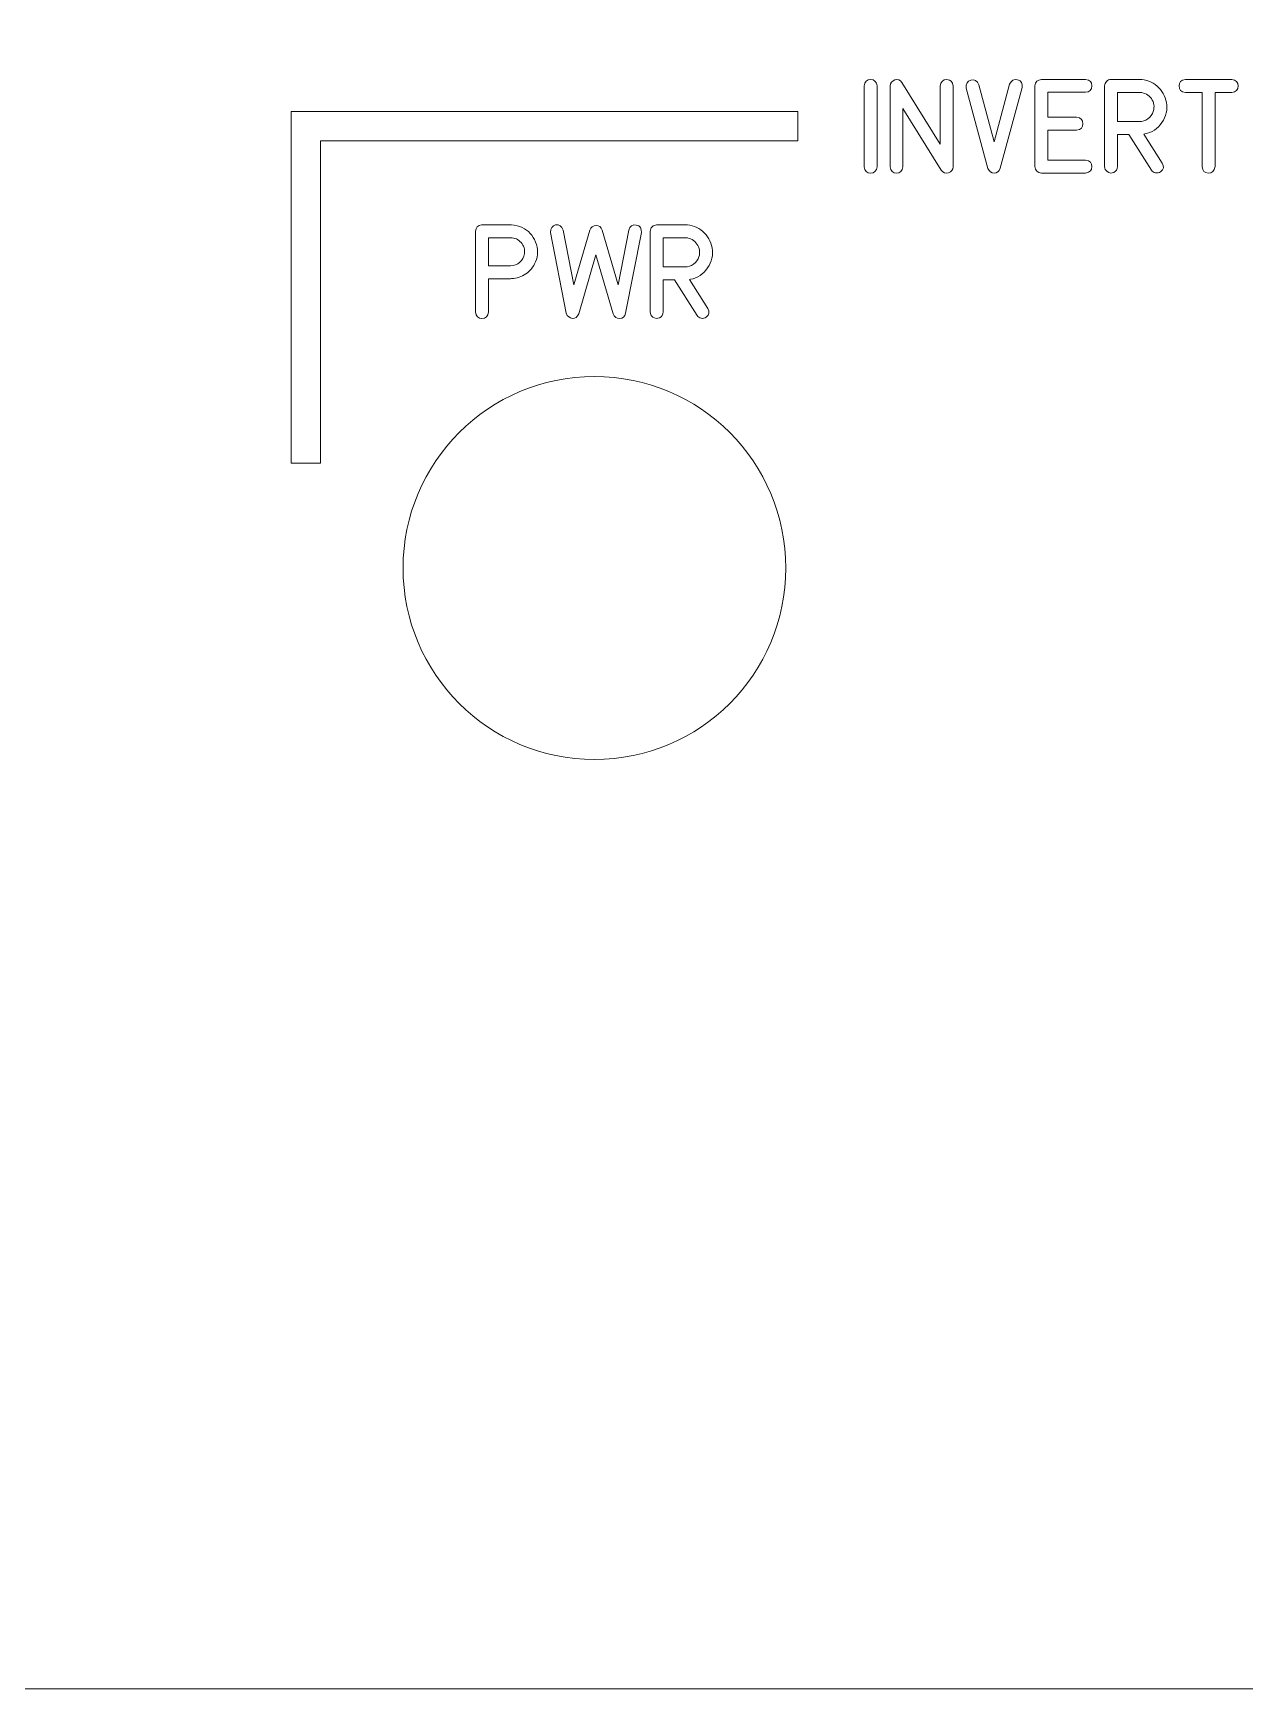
# Model space of a CAD drawing. Header units: millimetres. Extents: x -72 to 72, y -123 to 123.
# Drawn here: x -31.1 to 10.1, y -123 to -66.8 of the extents above; entities that cross this region are included whole.
import ezdxf

# ---------------------------------------------------------------- set-up
doc = ezdxf.new("R2010")
doc.units = ezdxf.units.MM
doc.header["$MEASUREMENT"] = 0
doc.layers.add('Layer 1', color=7, linetype='Continuous')

msp = doc.modelspace()

# ---------------------------------------------------------------- linework, layer by layer
at = {"layer": 'Layer 1', "color": 250, "lineweight": 9}
msp.add_ellipse((-12, -84.975), major_axis=(0, 6.5), ratio=1, dxfattribs=at)
at = {"layer": 'Layer 1', "lineweight": 9}
msp.add_open_spline([(70.725, 123.025), (70.725, 123.025), (-70.725, 123.025), (-70.725, 123.025), (-70.725, 123.025), (-71.1231, 123.0247), (-71.5047, 122.8663), (-71.786, 122.5847), (-71.786, 122.5847), (-72.0673, 122.303), (-72.2252, 121.923), (-72.225, 121.525), (-72.225, 121.525), (-72.225, 121.525), (-72.225, 117.0375), (-72.225, 117.0375), (-72.225, 117.0375), (-72.2247, 116.6394), (-72.0664, 116.2577), (-71.7847, 115.9764), (-71.7847, 115.9764), (-71.503, 115.6951), (-71.1231, 115.5372), (-70.725, 115.5375), (-70.725, 115.5375), (-70.725, 115.5375), (-68.2625, 115.5375), (-68.2625, 115.5375), (-68.2625, 115.5375), (-66.1189, 115.5375), (-64.1381, 114.3939), (-63.0663, 112.5375), (-63.0663, 112.5375), (-61.9945, 110.6811), (-61.9945, 108.3939), (-63.0663, 106.5375), (-63.0663, 106.5375), (-64.1381, 104.6811), (-66.1189, 103.5375), (-68.2625, 103.5375), (-68.2625, 103.5375), (-68.2625, 103.5375), (-70.725, 103.5375), (-70.725, 103.5375), (-70.725, 103.5375), (-71.1231, 103.5372), (-71.5047, 103.3788), (-71.786, 103.0972), (-71.786, 103.0972), (-72.0673, 102.8155), (-72.2252, 102.4355), (-72.225, 102.0375), (-72.225, 102.0375), (-72.225, 102.0375), (-72.225, 50.3625), (-72.225, 50.3625), (-72.225, 50.3625), (-72.2247, 49.9644), (-72.0664, 49.5827), (-71.7847, 49.3014), (-71.7847, 49.3014), (-71.503, 49.0201), (-71.1231, 48.8622), (-70.725, 48.8625), (-70.725, 48.8625), (-70.725, 48.8625), (-68.2625, 48.8625), (-68.2625, 48.8625), (-68.2625, 48.8625), (-66.1189, 48.8625), (-64.1381, 47.7189), (-63.0663, 45.8625), (-63.0663, 45.8625), (-61.9945, 44.0061), (-61.9945, 41.7189), (-63.0663, 39.8625), (-63.0663, 39.8625), (-64.1381, 38.0061), (-66.1189, 36.8625), (-68.2625, 36.8625), (-68.2625, 36.8625), (-68.2625, 36.8625), (-70.725, 36.8625), (-70.725, 36.8625), (-70.725, 36.8625), (-71.1231, 36.8622), (-71.5047, 36.7038), (-71.786, 36.4222), (-71.786, 36.4222), (-72.0673, 36.1405), (-72.2252, 35.7605), (-72.225, 35.3625), (-72.225, 35.3625), (-72.225, 35.3625), (-72.225, -35.3625), (-72.225, -35.3625), (-72.225, -35.3625), (-72.2247, -35.7606), (-72.0664, -36.1423), (-71.7847, -36.4236), (-71.7847, -36.4236), (-71.503, -36.7049), (-71.1231, -36.8628), (-70.725, -36.8625), (-70.725, -36.8625), (-70.725, -36.8625), (-68.2625, -36.8625), (-68.2625, -36.8625), (-68.2625, -36.8625), (-66.1189, -36.8625), (-64.1381, -38.0061), (-63.0663, -39.8625), (-63.0663, -39.8625), (-61.9945, -41.7189), (-61.9945, -44.0061), (-63.0663, -45.8625), (-63.0663, -45.8625), (-64.1381, -47.7189), (-66.1189, -48.8625), (-68.2625, -48.8625), (-68.2625, -48.8625), (-68.2625, -48.8625), (-70.725, -48.8625), (-70.725, -48.8625), (-70.725, -48.8625), (-71.1231, -48.8628), (-71.5047, -49.0212), (-71.786, -49.3028), (-71.786, -49.3028), (-72.0673, -49.5845), (-72.2252, -49.9645), (-72.225, -50.3625), (-72.225, -50.3625), (-72.225, -50.3625), (-72.225, -102.0375), (-72.225, -102.0375), (-72.225, -102.0375), (-72.2247, -102.4356), (-72.0664, -102.8173), (-71.7847, -103.0986), (-71.7847, -103.0986), (-71.503, -103.3799), (-71.1231, -103.5378), (-70.725, -103.5375), (-70.725, -103.5375), (-70.725, -103.5375), (-68.2625, -103.5375), (-68.2625, -103.5375), (-68.2625, -103.5375), (-66.1189, -103.5375), (-64.1381, -104.6811), (-63.0663, -106.5375), (-63.0663, -106.5375), (-61.9945, -108.3939), (-61.9945, -110.6811), (-63.0663, -112.5375), (-63.0663, -112.5375), (-64.1381, -114.3939), (-66.1189, -115.5375), (-68.2625, -115.5375), (-68.2625, -115.5375), (-68.2625, -115.5375), (-70.725, -115.5375), (-70.725, -115.5375), (-70.725, -115.5375), (-71.1231, -115.5378), (-71.5047, -115.6962), (-71.786, -115.9778), (-71.786, -115.9778), (-72.0673, -116.2595), (-72.2252, -116.6395), (-72.225, -117.0375), (-72.225, -117.0375), (-72.225, -117.0375), (-72.225, -121.525), (-72.225, -121.525), (-72.225, -121.525), (-72.2247, -121.9231), (-72.0664, -122.3048), (-71.7847, -122.5861), (-71.7847, -122.5861), (-71.503, -122.8674), (-71.1231, -123.0253), (-70.725, -123.025), (-70.725, -123.025), (-70.725, -123.025), (70.725, -123.025), (70.725, -123.025), (70.725, -123.025), (71.1231, -123.0248), (71.5048, -122.8664), (71.7861, -122.5847), (71.7861, -122.5847), (72.0674, -122.3031), (72.2253, -121.9231), (72.225, -121.525), (72.225, -121.525), (72.225, -121.525), (72.225, -117.0375), (72.225, -117.0375), (72.225, -117.0375), (72.2248, -116.6395), (72.0664, -116.2578), (71.7847, -115.9765), (71.7847, -115.9765), (71.5031, -115.6952), (71.1231, -115.5373), (70.725, -115.5375), (70.725, -115.5375), (70.725, -115.5375), (68.2625, -115.5375), (68.2625, -115.5375), (68.2625, -115.5375), (66.1189, -115.5375), (64.1382, -114.3939), (63.0664, -112.5375), (63.0664, -112.5375), (61.9946, -110.6811), (61.9946, -108.3939), (63.0664, -106.5375), (63.0664, -106.5375), (64.1382, -104.6811), (66.1189, -103.5375), (68.2625, -103.5375), (68.2625, -103.5375), (68.2625, -103.5375), (70.725, -103.5375), (70.725, -103.5375), (70.725, -103.5375), (71.1231, -103.5373), (71.5048, -103.3789), (71.7861, -103.0972), (71.7861, -103.0972), (72.0674, -102.8156), (72.2253, -102.4356), (72.225, -102.0375), (72.225, -102.0375), (72.225, -102.0375), (72.225, -50.3625), (72.225, -50.3625), (72.225, -50.3625), (72.2248, -49.9645), (72.0664, -49.5828), (71.7847, -49.3015), (71.7847, -49.3015), (71.5031, -49.0202), (71.1231, -48.8623), (70.725, -48.8625), (70.725, -48.8625), (70.725, -48.8625), (68.2625, -48.8625), (68.2625, -48.8625), (68.2625, -48.8625), (66.1189, -48.8625), (64.1382, -47.7189), (63.0664, -45.8625), (63.0664, -45.8625), (61.9946, -44.0061), (61.9946, -41.7189), (63.0664, -39.8625), (63.0664, -39.8625), (64.1382, -38.0061), (66.1189, -36.8625), (68.2625, -36.8625), (68.2625, -36.8625), (68.2625, -36.8625), (70.725, -36.8625), (70.725, -36.8625), (70.725, -36.8625), (71.1231, -36.8623), (71.5048, -36.7039), (71.7861, -36.4222), (71.7861, -36.4222), (72.0674, -36.1406), (72.2253, -35.7606), (72.225, -35.3625), (72.225, -35.3625), (72.225, -35.3625), (72.225, 35.3625), (72.225, 35.3625), (72.225, 35.3625), (72.2248, 35.7605), (72.0664, 36.1422), (71.7847, 36.4235), (71.7847, 36.4235), (71.5031, 36.7048), (71.1231, 36.8627), (70.725, 36.8625), (70.725, 36.8625), (70.725, 36.8625), (68.2625, 36.8625), (68.2625, 36.8625), (68.2625, 36.8625), (66.1189, 36.8625), (64.1382, 38.0061), (63.0664, 39.8625), (63.0664, 39.8625), (61.9946, 41.7189), (61.9946, 44.0061), (63.0664, 45.8625), (63.0664, 45.8625), (64.1382, 47.7189), (66.1189, 48.8625), (68.2625, 48.8625), (68.2625, 48.8625), (68.2625, 48.8625), (70.725, 48.8625), (70.725, 48.8625), (70.725, 48.8625), (71.1231, 48.8627), (71.5048, 49.0211), (71.7861, 49.3028), (71.7861, 49.3028), (72.0674, 49.5844), (72.2253, 49.9644), (72.225, 50.3625), (72.225, 50.3625), (72.225, 50.3625), (72.225, 102.0375), (72.225, 102.0375), (72.225, 102.0375), (72.2248, 102.4355), (72.0664, 102.8172), (71.7847, 103.0985), (71.7847, 103.0985), (71.5031, 103.3798), (71.1231, 103.5377), (70.725, 103.5375), (70.725, 103.5375), (70.725, 103.5375), (68.2625, 103.5375), (68.2625, 103.5375), (68.2625, 103.5375), (66.1189, 103.5375), (64.1382, 104.6811), (63.0664, 106.5375), (63.0664, 106.5375), (61.9946, 108.3939), (61.9946, 110.6811), (63.0664, 112.5375), (63.0664, 112.5375), (64.1382, 114.3939), (66.1189, 115.5375), (68.2625, 115.5375), (68.2625, 115.5375), (68.2625, 115.5375), (70.725, 115.5375), (70.725, 115.5375), (70.725, 115.5375), (71.1231, 115.5377), (71.5048, 115.6961), (71.7861, 115.9778), (71.7861, 115.9778), (72.0674, 116.2594), (72.2253, 116.6394), (72.225, 117.0375), (72.225, 117.0375), (72.225, 117.0375), (72.225, 121.525), (72.225, 121.525), (72.225, 121.525), (72.2248, 121.923), (72.0664, 122.3047), (71.7847, 122.586), (71.7847, 122.586), (71.5031, 122.8673), (71.1231, 123.0252), (70.725, 123.025)], degree=3, knots=[0, 0, 0, 0, 0.0107527, 0.0107527, 0.0107527, 0.0107527, 0.0215054, 0.0215054, 0.0215054, 0.0215054, 0.0322581, 0.0322581, 0.0322581, 0.0322581, 0.0430108, 0.0430108, 0.0430108, 0.0430108, 0.0537634, 0.0537634, 0.0537634, 0.0537634, 0.0645161, 0.0645161, 0.0645161, 0.0645161, 0.0752688, 0.0752688, 0.0752688, 0.0752688, 0.0860215, 0.0860215, 0.0860215, 0.0860215, 0.0967742, 0.0967742, 0.0967742, 0.0967742, 0.1075269, 0.1075269, 0.1075269, 0.1075269, 0.1182796, 0.1182796, 0.1182796, 0.1182796, 0.1290323, 0.1290323, 0.1290323, 0.1290323, 0.1397849, 0.1397849, 0.1397849, 0.1397849, 0.1505376, 0.1505376, 0.1505376, 0.1505376, 0.1612903, 0.1612903, 0.1612903, 0.1612903, 0.172043, 0.172043, 0.172043, 0.172043, 0.1827957, 0.1827957, 0.1827957, 0.1827957, 0.1935484, 0.1935484, 0.1935484, 0.1935484, 0.2043011, 0.2043011, 0.2043011, 0.2043011, 0.2150538, 0.2150538, 0.2150538, 0.2150538, 0.2258065, 0.2258065, 0.2258065, 0.2258065, 0.2365591, 0.2365591, 0.2365591, 0.2365591, 0.2473118, 0.2473118, 0.2473118, 0.2473118, 0.2580645, 0.2580645, 0.2580645, 0.2580645, 0.2688172, 0.2688172, 0.2688172, 0.2688172, 0.2795699, 0.2795699, 0.2795699, 0.2795699, 0.2903226, 0.2903226, 0.2903226, 0.2903226, 0.3010753, 0.3010753, 0.3010753, 0.3010753, 0.311828, 0.311828, 0.311828, 0.311828, 0.3225806, 0.3225806, 0.3225806, 0.3225806, 0.3333333, 0.3333333, 0.3333333, 0.3333333, 0.344086, 0.344086, 0.344086, 0.344086, 0.3548387, 0.3548387, 0.3548387, 0.3548387, 0.3655914, 0.3655914, 0.3655914, 0.3655914, 0.3763441, 0.3763441, 0.3763441, 0.3763441, 0.3870968, 0.3870968, 0.3870968, 0.3870968, 0.3978495, 0.3978495, 0.3978495, 0.3978495, 0.4086022, 0.4086022, 0.4086022, 0.4086022, 0.4193548, 0.4193548, 0.4193548, 0.4193548, 0.4301075, 0.4301075, 0.4301075, 0.4301075, 0.4408602, 0.4408602, 0.4408602, 0.4408602, 0.4516129, 0.4516129, 0.4516129, 0.4516129, 0.4623656, 0.4623656, 0.4623656, 0.4623656, 0.4731183, 0.4731183, 0.4731183, 0.4731183, 0.483871, 0.483871, 0.483871, 0.483871, 0.4946237, 0.4946237, 0.4946237, 0.4946237, 0.5053763, 0.5053763, 0.5053763, 0.5053763, 0.516129, 0.516129, 0.516129, 0.516129, 0.5268817, 0.5268817, 0.5268817, 0.5268817, 0.5376344, 0.5376344, 0.5376344, 0.5376344, 0.5483871, 0.5483871, 0.5483871, 0.5483871, 0.5591398, 0.5591398, 0.5591398, 0.5591398, 0.5698925, 0.5698925, 0.5698925, 0.5698925, 0.5806452, 0.5806452, 0.5806452, 0.5806452, 0.5913978, 0.5913978, 0.5913978, 0.5913978, 0.6021505, 0.6021505, 0.6021505, 0.6021505, 0.6129032, 0.6129032, 0.6129032, 0.6129032, 0.6236559, 0.6236559, 0.6236559, 0.6236559, 0.6344086, 0.6344086, 0.6344086, 0.6344086, 0.6451613, 0.6451613, 0.6451613, 0.6451613, 0.655914, 0.655914, 0.655914, 0.655914, 0.6666667, 0.6666667, 0.6666667, 0.6666667, 0.6774194, 0.6774194, 0.6774194, 0.6774194, 0.688172, 0.688172, 0.688172, 0.688172, 0.6989247, 0.6989247, 0.6989247, 0.6989247, 0.7096774, 0.7096774, 0.7096774, 0.7096774, 0.7204301, 0.7204301, 0.7204301, 0.7204301, 0.7311828, 0.7311828, 0.7311828, 0.7311828, 0.7419355, 0.7419355, 0.7419355, 0.7419355, 0.7526882, 0.7526882, 0.7526882, 0.7526882, 0.7634409, 0.7634409, 0.7634409, 0.7634409, 0.7741935, 0.7741935, 0.7741935, 0.7741935, 0.7849462, 0.7849462, 0.7849462, 0.7849462, 0.7956989, 0.7956989, 0.7956989, 0.7956989, 0.8064516, 0.8064516, 0.8064516, 0.8064516, 0.8172043, 0.8172043, 0.8172043, 0.8172043, 0.827957, 0.827957, 0.827957, 0.827957, 0.8387097, 0.8387097, 0.8387097, 0.8387097, 0.8494624, 0.8494624, 0.8494624, 0.8494624, 0.8602151, 0.8602151, 0.8602151, 0.8602151, 0.8709677, 0.8709677, 0.8709677, 0.8709677, 0.8817204, 0.8817204, 0.8817204, 0.8817204, 0.8924731, 0.8924731, 0.8924731, 0.8924731, 0.9032258, 0.9032258, 0.9032258, 0.9032258, 0.9139785, 0.9139785, 0.9139785, 0.9139785, 0.9247312, 0.9247312, 0.9247312, 0.9247312, 0.9354839, 0.9354839, 0.9354839, 0.9354839, 0.9462366, 0.9462366, 0.9462366, 0.9462366, 0.9569892, 0.9569892, 0.9569892, 0.9569892, 0.9677419, 0.9677419, 0.9677419, 0.9677419, 0.9784946, 0.9784946, 0.9784946, 0.9784946, 1, 1, 1, 1], dxfattribs=at)
at = {"layer": 'Layer 1', "color": 240, "lineweight": 9}
for points, knots in [([(-2.3983, -71.3523), (-2.4211, -71.4978), (-2.4946, -71.5703), (-2.619, -71.5698), (-2.619, -71.5698), (-2.7439, -71.5693), (-2.8169, -71.4968), (-2.8386, -71.3523), (-2.8386, -71.3523), (-2.8386, -71.3523), (-2.8386, -68.6112), (-2.8386, -68.6112), (-2.8386, -68.6112), (-2.8169, -68.4657), (-2.7439, -68.3922), (-2.619, -68.3916), (-2.619, -68.3916), (-2.4946, -68.3911), (-2.4211, -68.4647), (-2.3983, -68.6112), (-2.3983, -68.6112), (-2.3983, -68.6112), (-2.3983, -71.3523), (-2.3983, -71.3523)], [0, 0, 0, 0, 0.1428571, 0.1428571, 0.1428571, 0.1428571, 0.2857143, 0.2857143, 0.2857143, 0.2857143, 0.4285714, 0.4285714, 0.4285714, 0.4285714, 0.5714286, 0.5714286, 0.5714286, 0.5714286, 0.7142857, 0.7142857, 0.7142857, 0.7142857, 1, 1, 1, 1]), ([(0.1829, -71.3523), (0.1829, -71.4608), (0.1305, -71.5296), (0.0257, -71.5592), (0.0257, -71.5592), (-0.0796, -71.5883), (-0.1605, -71.5576), (-0.2187, -71.4666), (-0.2187, -71.4666), (-0.2187, -71.4666), (-1.521, -69.3785), (-1.521, -69.3785), (-1.521, -69.3785), (-1.521, -69.3785), (-1.521, -71.3523), (-1.521, -71.3523), (-1.521, -71.3523), (-1.5438, -71.4968), (-1.6168, -71.5693), (-1.7401, -71.5693), (-1.7401, -71.5693), (-1.8639, -71.5693), (-1.9364, -71.4968), (-1.9581, -71.3523), (-1.9581, -71.3523), (-1.9581, -71.3523), (-1.9581, -68.6144), (-1.9581, -68.6144), (-1.9581, -68.6144), (-1.9428, -68.507), (-1.8877, -68.4361), (-1.793, -68.4017), (-1.793, -68.4017), (-1.6983, -68.3678), (-1.6194, -68.4001), (-1.5565, -68.498), (-1.5565, -68.498), (-1.5565, -68.498), (-0.2542, -70.5893), (-0.2542, -70.5893), (-0.2542, -70.5893), (-0.2542, -70.5893), (-0.2542, -68.6144), (-0.2542, -68.6144), (-0.2542, -68.6144), (-0.2346, -68.4668), (-0.1595, -68.3932), (-0.0288, -68.3948), (-0.0288, -68.3948), (0.1019, -68.3964), (0.1723, -68.4694), (0.1829, -68.6144), (0.1829, -68.6144), (0.1829, -68.6144), (0.1829, -71.3523), (0.1829, -71.3523)], [0, 0, 0, 0, 0.0666667, 0.0666667, 0.0666667, 0.0666667, 0.1333333, 0.1333333, 0.1333333, 0.1333333, 0.2, 0.2, 0.2, 0.2, 0.2666667, 0.2666667, 0.2666667, 0.2666667, 0.3333333, 0.3333333, 0.3333333, 0.3333333, 0.4, 0.4, 0.4, 0.4, 0.4666667, 0.4666667, 0.4666667, 0.4666667, 0.5333333, 0.5333333, 0.5333333, 0.5333333, 0.6, 0.6, 0.6, 0.6, 0.6666667, 0.6666667, 0.6666667, 0.6666667, 0.7333333, 0.7333333, 0.7333333, 0.7333333, 0.8, 0.8, 0.8, 0.8, 0.8666667, 0.8666667, 0.8666667, 0.8666667, 1, 1, 1, 1]), ([(0.6311, -68.6843), (0.6115, -68.5371), (0.6639, -68.4472), (0.7882, -68.4144), (0.7882, -68.4144), (0.9131, -68.381), (1.0015, -68.4334), (1.0544, -68.571), (1.0544, -68.571), (1.0544, -68.571), (1.5767, -70.5056), (1.5767, -70.5056), (1.5767, -70.5056), (1.5767, -70.5056), (2.1022, -68.5525), (2.1022, -68.5525), (2.1022, -68.5525), (2.1551, -68.4128), (2.2461, -68.362), (2.3752, -68.3996), (2.3752, -68.3996), (2.5043, -68.4371), (2.5541, -68.526), (2.5239, -68.6657), (2.5239, -68.6657), (2.5239, -68.6657), (1.7862, -71.4047), (1.7862, -71.4047), (1.7862, -71.4047), (1.7444, -71.5111), (1.6757, -71.565), (1.5783, -71.5656), (1.5783, -71.5656), (1.4809, -71.5661), (1.4105, -71.5142), (1.3661, -71.4111), (1.3661, -71.4111), (1.3661, -71.4111), (0.6311, -68.6843), (0.6311, -68.6843)], [0, 0, 0, 0, 0.0909091, 0.0909091, 0.0909091, 0.0909091, 0.1818182, 0.1818182, 0.1818182, 0.1818182, 0.2727273, 0.2727273, 0.2727273, 0.2727273, 0.3636364, 0.3636364, 0.3636364, 0.3636364, 0.4545455, 0.4545455, 0.4545455, 0.4545455, 0.5454545, 0.5454545, 0.5454545, 0.5454545, 0.6363636, 0.6363636, 0.6363636, 0.6363636, 0.7272727, 0.7272727, 0.7272727, 0.7272727, 0.8181818, 0.8181818, 0.8181818, 0.8181818, 1, 1, 1, 1]), ([(4.6803, -68.8234), (4.6803, -68.8234), (3.3949, -68.8234), (3.3949, -68.8234), (3.3949, -68.8234), (3.3949, -68.8234), (3.3949, -69.6717), (3.3949, -69.6717), (3.3949, -69.6717), (3.3949, -69.6717), (4.3749, -69.6717), (4.3749, -69.6717), (4.3749, -69.6717), (4.5215, -69.6934), (4.5945, -69.7669), (4.594, -69.8923), (4.594, -69.8923), (4.5935, -70.0183), (4.5204, -70.0913), (4.3749, -70.1119), (4.3749, -70.1119), (4.3749, -70.1119), (3.3949, -70.1119), (3.3949, -70.1119), (3.3949, -70.1119), (3.3949, -70.1119), (3.3949, -71.1306), (3.3949, -71.1306), (3.3949, -71.1306), (3.3949, -71.1306), (4.6803, -71.1306), (4.6803, -71.1306), (4.6803, -71.1306), (4.8258, -71.1523), (4.8988, -71.2248), (4.8988, -71.3491), (4.8988, -71.3491), (4.8988, -71.473), (4.8258, -71.5455), (4.6803, -71.5661), (4.6803, -71.5661), (4.6803, -71.5661), (3.1795, -71.5661), (3.1795, -71.5661), (3.1795, -71.5661), (3.0504, -71.5497), (2.9769, -71.4761), (2.9594, -71.346), (2.9594, -71.346), (2.9594, -71.346), (2.9594, -68.6081), (2.9594, -68.6081), (2.9594, -68.6081), (2.979, -68.4715), (3.0525, -68.3996), (3.1795, -68.3911), (3.1795, -68.3911), (3.1795, -68.3911), (4.6803, -68.3911), (4.6803, -68.3911), (4.6803, -68.3911), (4.8258, -68.4022), (4.8988, -68.4752), (4.8983, -68.6091), (4.8983, -68.6091), (4.8977, -68.743), (4.8247, -68.8144), (4.6803, -68.8234)], [0, 0, 0, 0, 0.0555556, 0.0555556, 0.0555556, 0.0555556, 0.1111111, 0.1111111, 0.1111111, 0.1111111, 0.1666667, 0.1666667, 0.1666667, 0.1666667, 0.2222222, 0.2222222, 0.2222222, 0.2222222, 0.2777778, 0.2777778, 0.2777778, 0.2777778, 0.3333333, 0.3333333, 0.3333333, 0.3333333, 0.3888889, 0.3888889, 0.3888889, 0.3888889, 0.4444444, 0.4444444, 0.4444444, 0.4444444, 0.5, 0.5, 0.5, 0.5, 0.5555556, 0.5555556, 0.5555556, 0.5555556, 0.6111111, 0.6111111, 0.6111111, 0.6111111, 0.6666667, 0.6666667, 0.6666667, 0.6666667, 0.7222222, 0.7222222, 0.7222222, 0.7222222, 0.7777778, 0.7777778, 0.7777778, 0.7777778, 0.8333333, 0.8333333, 0.8333333, 0.8333333, 0.8888889, 0.8888889, 0.8888889, 0.8888889, 1, 1, 1, 1]), ([(7.2874, -71.2295), (7.3536, -71.3465), (7.335, -71.4444), (7.2319, -71.5243), (7.2319, -71.5243), (7.1821, -71.5592), (7.125, -71.5714), (7.0604, -71.5597), (7.0604, -71.5597), (6.9958, -71.5486), (6.9488, -71.5164), (6.9186, -71.464), (6.9186, -71.464), (6.9186, -71.464), (6.1545, -70.2559), (6.1545, -70.2559), (6.1545, -70.2559), (6.1545, -70.2559), (5.7666, -70.2559), (5.7666, -70.2559), (5.7666, -70.2559), (5.7666, -70.2559), (5.7666, -71.3476), (5.7666, -71.3476), (5.7666, -71.3476), (5.7666, -71.4375), (5.7258, -71.5021), (5.6444, -71.5423), (5.6444, -71.5423), (5.5623, -71.582), (5.4861, -71.5746), (5.4147, -71.5195), (5.4147, -71.5195), (5.3581, -71.4772), (5.3295, -71.42), (5.3295, -71.3476), (5.3295, -71.3476), (5.3295, -71.3476), (5.3295, -68.6081), (5.3295, -68.6081), (5.3295, -68.6081), (5.3295, -68.5483), (5.3507, -68.4969), (5.3925, -68.4546), (5.3925, -68.4546), (5.4343, -68.4123), (5.4856, -68.3911), (5.5465, -68.3911), (5.5465, -68.3911), (5.5465, -68.3911), (6.509, -68.3911), (6.509, -68.3911), (6.509, -68.3911), (6.7408, -68.3911), (6.9419, -68.4647), (7.1123, -68.6118), (7.1123, -68.6118), (7.2827, -68.7594), (7.389, -68.9462), (7.4303, -69.1727), (7.4303, -69.1727), (7.4737, -69.4156), (7.4224, -69.6426), (7.2758, -69.8537), (7.2758, -69.8537), (7.1297, -70.0654), (6.9355, -70.1934), (6.6937, -70.2389), (6.6937, -70.2389), (6.6937, -70.2389), (6.6641, -70.2437), (6.6641, -70.2437), (6.6641, -70.2437), (6.6641, -70.2437), (7.2874, -71.2295), (7.2874, -71.2295)], [0, 0, 0, 0, 0.05, 0.05, 0.05, 0.05, 0.1, 0.1, 0.1, 0.1, 0.15, 0.15, 0.15, 0.15, 0.2, 0.2, 0.2, 0.2, 0.25, 0.25, 0.25, 0.25, 0.3, 0.3, 0.3, 0.3, 0.35, 0.35, 0.35, 0.35, 0.4, 0.4, 0.4, 0.4, 0.45, 0.45, 0.45, 0.45, 0.5, 0.5, 0.5, 0.5, 0.55, 0.55, 0.55, 0.55, 0.6, 0.6, 0.6, 0.6, 0.65, 0.65, 0.65, 0.65, 0.7, 0.7, 0.7, 0.7, 0.75, 0.75, 0.75, 0.75, 0.8, 0.8, 0.8, 0.8, 0.85, 0.85, 0.85, 0.85, 0.9, 0.9, 0.9, 0.9, 1, 1, 1, 1]), ([(8.6421, -71.3491), (8.6421, -71.3491), (8.6421, -68.8282), (8.6421, -68.8282), (8.6421, -68.8282), (8.6421, -68.8282), (8.0733, -68.8282), (8.0733, -68.8282), (8.0733, -68.8282), (7.9288, -68.8171), (7.8563, -68.7441), (7.8568, -68.6107), (7.8568, -68.6107), (7.8574, -68.4768), (7.9299, -68.4033), (8.0733, -68.3911), (8.0733, -68.3911), (8.0733, -68.3911), (9.647, -68.3911), (9.647, -68.3911), (9.647, -68.3911), (9.7893, -68.4022), (9.8613, -68.4758), (9.8618, -68.6107), (9.8618, -68.6107), (9.8624, -68.7451), (9.7904, -68.8181), (9.647, -68.8282), (9.647, -68.8282), (9.647, -68.8282), (9.0797, -68.8282), (9.0797, -68.8282), (9.0797, -68.8282), (9.0797, -68.8282), (9.0797, -71.3491), (9.0797, -71.3491), (9.0797, -71.3491), (9.0559, -71.4957), (8.9797, -71.5682), (8.8506, -71.5661), (8.8506, -71.5661), (8.722, -71.564), (8.6527, -71.4915), (8.6421, -71.3491)], [0, 0, 0, 0, 0.0833333, 0.0833333, 0.0833333, 0.0833333, 0.1666667, 0.1666667, 0.1666667, 0.1666667, 0.25, 0.25, 0.25, 0.25, 0.3333333, 0.3333333, 0.3333333, 0.3333333, 0.4166667, 0.4166667, 0.4166667, 0.4166667, 0.5, 0.5, 0.5, 0.5, 0.5833333, 0.5833333, 0.5833333, 0.5833333, 0.6666667, 0.6666667, 0.6666667, 0.6666667, 0.75, 0.75, 0.75, 0.75, 0.8333333, 0.8333333, 0.8333333, 0.8333333, 1, 1, 1, 1]), ([(6.509, -69.8204), (6.6148, -69.8204), (6.7122, -69.7886), (6.8016, -69.7241), (6.8016, -69.7241), (6.8911, -69.66), (6.9509, -69.5764), (6.9821, -69.4732), (6.9821, -69.4732), (7.0308, -69.314), (7.0085, -69.17), (6.9154, -69.0414), (6.9154, -69.0414), (6.8223, -68.9129), (6.6942, -68.8419), (6.5312, -68.8282), (6.5312, -68.8282), (6.5312, -68.8282), (5.7666, -68.8282), (5.7666, -68.8282), (5.7666, -68.8282), (5.7666, -68.8282), (5.7666, -69.8204), (5.7666, -69.8204), (5.7666, -69.8204), (5.7666, -69.8204), (6.509, -69.8204), (6.509, -69.8204)], [0, 0, 0, 0, 0.125, 0.125, 0.125, 0.125, 0.25, 0.25, 0.25, 0.25, 0.375, 0.375, 0.375, 0.375, 0.5, 0.5, 0.5, 0.5, 0.625, 0.625, 0.625, 0.625, 0.75, 0.75, 0.75, 0.75, 1, 1, 1, 1]), ([(-22.3, -70.4751), (-22.3, -70.4751), (-22.3, -81.4137), (-22.3, -81.4137), (-22.3, -81.4137), (-22.3, -81.4137), (-21.3, -81.4137), (-21.3, -81.4137), (-21.3, -81.4137), (-21.3, -81.4137), (-21.3, -70.4751), (-21.3, -70.4751), (-21.3, -70.4751), (-21.3, -70.4751), (-12.4909, -70.4751), (-12.4909, -70.4751), (-12.4909, -70.4751), (-12.4909, -70.4751), (-5.0944, -70.4751), (-5.0944, -70.4751), (-5.0944, -70.4751), (-5.0944, -70.4751), (-5.0944, -69.4751), (-5.0944, -69.4751), (-5.0944, -69.4751), (-5.0944, -69.4751), (-12.4909, -69.4751), (-12.4909, -69.4751), (-12.4909, -69.4751), (-12.4909, -69.4751), (-22.3, -69.4751), (-22.3, -69.4751), (-22.3, -69.4751), (-22.3, -69.4751), (-22.3, -70.4751), (-22.3, -70.4751)], [0, 0, 0, 0, 0.1, 0.1, 0.1, 0.1, 0.2, 0.2, 0.2, 0.2, 0.3, 0.3, 0.3, 0.3, 0.4, 0.4, 0.4, 0.4, 0.5, 0.5, 0.5, 0.5, 0.6, 0.6, 0.6, 0.6, 0.7, 0.7, 0.7, 0.7, 0.8, 0.8, 0.8, 0.8, 1, 1, 1, 1]), ([(-14.8485, -73.3262), (-14.8485, -73.3262), (-14.8189, -73.3262), (-14.8189, -73.3262), (-14.8189, -73.3262), (-14.6866, -73.3357), (-14.5649, -73.3654), (-14.4532, -73.4162), (-14.4532, -73.4162), (-14.2394, -73.5162), (-14.0881, -73.6813), (-13.9992, -73.9109), (-13.9992, -73.9109), (-13.9103, -74.1401), (-13.9113, -74.3639), (-14.0018, -74.5819), (-14.0018, -74.5819), (-14.0754, -74.7544), (-14.1839, -74.8899), (-14.3278, -74.9873), (-14.3278, -74.9873), (-14.4712, -75.0851), (-14.6352, -75.1397), (-14.8189, -75.1508), (-14.8189, -75.1508), (-14.8189, -75.1508), (-14.8485, -75.1524), (-14.8485, -75.1524), (-14.8485, -75.1524), (-14.8485, -75.1524), (-15.602, -75.1524), (-15.602, -75.1524), (-15.602, -75.1524), (-15.602, -75.1524), (-15.602, -76.2827), (-15.602, -76.2827), (-15.602, -76.2827), (-15.6205, -76.4282), (-15.6941, -76.5012), (-15.8222, -76.5012), (-15.8222, -76.5012), (-15.9502, -76.5012), (-16.0232, -76.4282), (-16.0407, -76.2827), (-16.0407, -76.2827), (-16.0407, -76.2827), (-16.0407, -73.5432), (-16.0407, -73.5432), (-16.0407, -73.5432), (-16.0254, -73.4151), (-15.9571, -73.3426), (-15.8359, -73.3262), (-15.8359, -73.3262), (-15.8359, -73.3262), (-15.8222, -73.3262), (-15.8222, -73.3262), (-15.8222, -73.3262), (-15.8222, -73.3262), (-14.8485, -73.3262), (-14.8485, -73.3262)], [0, 0, 0, 0, 0.0625, 0.0625, 0.0625, 0.0625, 0.125, 0.125, 0.125, 0.125, 0.1875, 0.1875, 0.1875, 0.1875, 0.25, 0.25, 0.25, 0.25, 0.3125, 0.3125, 0.3125, 0.3125, 0.375, 0.375, 0.375, 0.375, 0.4375, 0.4375, 0.4375, 0.4375, 0.5, 0.5, 0.5, 0.5, 0.5625, 0.5625, 0.5625, 0.5625, 0.625, 0.625, 0.625, 0.625, 0.6875, 0.6875, 0.6875, 0.6875, 0.75, 0.75, 0.75, 0.75, 0.8125, 0.8125, 0.8125, 0.8125, 0.875, 0.875, 0.875, 0.875, 1, 1, 1, 1]), ([(-11.7391, -73.5029), (-11.7391, -73.5029), (-11.1962, -75.3571), (-11.1962, -75.3571), (-11.1962, -75.3571), (-11.1962, -75.3571), (-10.8337, -73.5029), (-10.8337, -73.5029), (-10.8337, -73.5029), (-10.7903, -73.3632), (-10.7051, -73.3066), (-10.5786, -73.3325), (-10.5786, -73.3325), (-10.4516, -73.3585), (-10.3939, -73.4426), (-10.404, -73.585), (-10.404, -73.585), (-10.404, -73.585), (-10.9406, -76.3229), (-10.9406, -76.3229), (-10.9406, -76.3229), (-10.9734, -76.4377), (-11.0411, -76.497), (-11.1427, -76.5012), (-11.1427, -76.5012), (-11.2443, -76.5054), (-11.3184, -76.453), (-11.3639, -76.3446), (-11.3639, -76.3446), (-11.3639, -76.3446), (-11.9497, -74.3448), (-11.9497, -74.3448), (-11.9497, -74.3448), (-11.9497, -74.3448), (-12.5312, -76.3446), (-12.5312, -76.3446), (-12.5312, -76.3446), (-12.5783, -76.4562), (-12.6514, -76.5086), (-12.7498, -76.5012), (-12.7498, -76.5012), (-12.8477, -76.4938), (-12.917, -76.4345), (-12.9572, -76.3229), (-12.9572, -76.3229), (-12.9572, -76.3229), (-13.4938, -73.585), (-13.4938, -73.585), (-13.4938, -73.585), (-13.4938, -73.4373), (-13.4351, -73.3521), (-13.3171, -73.3299), (-13.3171, -73.3299), (-13.1991, -73.3077), (-13.1133, -73.3654), (-13.0599, -73.5029), (-13.0599, -73.5029), (-13.0599, -73.5029), (-12.7016, -75.3603), (-12.7016, -75.3603), (-12.7016, -75.3603), (-12.7016, -75.3603), (-12.1592, -73.5029), (-12.1592, -73.5029), (-12.1592, -73.5029), (-12.1148, -73.4008), (-12.0434, -73.3479), (-11.946, -73.3447), (-11.946, -73.3447), (-11.8481, -73.3415), (-11.7793, -73.3945), (-11.7391, -73.5029)], [0, 0, 0, 0, 0.0526316, 0.0526316, 0.0526316, 0.0526316, 0.1052632, 0.1052632, 0.1052632, 0.1052632, 0.1578947, 0.1578947, 0.1578947, 0.1578947, 0.2105263, 0.2105263, 0.2105263, 0.2105263, 0.2631579, 0.2631579, 0.2631579, 0.2631579, 0.3157895, 0.3157895, 0.3157895, 0.3157895, 0.3684211, 0.3684211, 0.3684211, 0.3684211, 0.4210526, 0.4210526, 0.4210526, 0.4210526, 0.4736842, 0.4736842, 0.4736842, 0.4736842, 0.5263158, 0.5263158, 0.5263158, 0.5263158, 0.5789474, 0.5789474, 0.5789474, 0.5789474, 0.6315789, 0.6315789, 0.6315789, 0.6315789, 0.6842105, 0.6842105, 0.6842105, 0.6842105, 0.7368421, 0.7368421, 0.7368421, 0.7368421, 0.7894737, 0.7894737, 0.7894737, 0.7894737, 0.8421053, 0.8421053, 0.8421053, 0.8421053, 0.8947368, 0.8947368, 0.8947368, 0.8947368, 1, 1, 1, 1]), ([(-8.1455, -76.1646), (-8.0793, -76.2816), (-8.0979, -76.3795), (-8.201, -76.4594), (-8.201, -76.4594), (-8.2508, -76.4943), (-8.3079, -76.5065), (-8.3725, -76.4948), (-8.3725, -76.4948), (-8.4371, -76.4837), (-8.4841, -76.4515), (-8.5143, -76.3991), (-8.5143, -76.3991), (-8.5143, -76.3991), (-9.2784, -75.191), (-9.2784, -75.191), (-9.2784, -75.191), (-9.2784, -75.191), (-9.6663, -75.191), (-9.6663, -75.191), (-9.6663, -75.191), (-9.6663, -75.191), (-9.6663, -76.2827), (-9.6663, -76.2827), (-9.6663, -76.2827), (-9.6663, -76.3726), (-9.7071, -76.4372), (-9.7885, -76.4774), (-9.7885, -76.4774), (-9.8706, -76.5171), (-9.9468, -76.5097), (-10.0182, -76.4546), (-10.0182, -76.4546), (-10.0748, -76.4123), (-10.1034, -76.3551), (-10.1034, -76.2827), (-10.1034, -76.2827), (-10.1034, -76.2827), (-10.1034, -73.5432), (-10.1034, -73.5432), (-10.1034, -73.5432), (-10.1034, -73.4834), (-10.0822, -73.432), (-10.0404, -73.3897), (-10.0404, -73.3897), (-9.9986, -73.3474), (-9.9473, -73.3262), (-9.8864, -73.3262), (-9.8864, -73.3262), (-9.8864, -73.3262), (-8.9239, -73.3262), (-8.9239, -73.3262), (-8.9239, -73.3262), (-8.6921, -73.3262), (-8.491, -73.3998), (-8.3206, -73.5469), (-8.3206, -73.5469), (-8.1502, -73.6945), (-8.0439, -73.8813), (-8.0026, -74.1078), (-8.0026, -74.1078), (-7.9592, -74.3507), (-8.0105, -74.5777), (-8.1571, -74.7888), (-8.1571, -74.7888), (-8.3032, -75.0005), (-8.4974, -75.1285), (-8.7392, -75.174), (-8.7392, -75.174), (-8.7392, -75.174), (-8.7688, -75.1788), (-8.7688, -75.1788), (-8.7688, -75.1788), (-8.7688, -75.1788), (-8.1455, -76.1646), (-8.1455, -76.1646)], [0, 0, 0, 0, 0.05, 0.05, 0.05, 0.05, 0.1, 0.1, 0.1, 0.1, 0.15, 0.15, 0.15, 0.15, 0.2, 0.2, 0.2, 0.2, 0.25, 0.25, 0.25, 0.25, 0.3, 0.3, 0.3, 0.3, 0.35, 0.35, 0.35, 0.35, 0.4, 0.4, 0.4, 0.4, 0.45, 0.45, 0.45, 0.45, 0.5, 0.5, 0.5, 0.5, 0.55, 0.55, 0.55, 0.55, 0.6, 0.6, 0.6, 0.6, 0.65, 0.65, 0.65, 0.65, 0.7, 0.7, 0.7, 0.7, 0.75, 0.75, 0.75, 0.75, 0.8, 0.8, 0.8, 0.8, 0.85, 0.85, 0.85, 0.85, 0.9, 0.9, 0.9, 0.9, 1, 1, 1, 1]), ([(-14.8485, -73.7633), (-14.8485, -73.7633), (-15.602, -73.7633), (-15.602, -73.7633), (-15.602, -73.7633), (-15.602, -73.7633), (-15.602, -74.7137), (-15.602, -74.7137), (-15.602, -74.7137), (-15.602, -74.7137), (-14.8485, -74.7137), (-14.8485, -74.7137), (-14.8485, -74.7137), (-14.7305, -74.7137), (-14.6268, -74.6745), (-14.5363, -74.5957), (-14.5363, -74.5957), (-14.4458, -74.5174), (-14.3929, -74.4189), (-14.377, -74.3015), (-14.377, -74.3015), (-14.3585, -74.1586), (-14.3971, -74.0332), (-14.4918, -73.9252), (-14.4918, -73.9252), (-14.5871, -73.8173), (-14.7061, -73.7633), (-14.8485, -73.7633)], [0, 0, 0, 0, 0.125, 0.125, 0.125, 0.125, 0.25, 0.25, 0.25, 0.25, 0.375, 0.375, 0.375, 0.375, 0.5, 0.5, 0.5, 0.5, 0.625, 0.625, 0.625, 0.625, 0.75, 0.75, 0.75, 0.75, 1, 1, 1, 1]), ([(-8.9239, -74.7555), (-8.8181, -74.7555), (-8.7207, -74.7237), (-8.6313, -74.6592), (-8.6313, -74.6592), (-8.5418, -74.5951), (-8.482, -74.5115), (-8.4508, -74.4083), (-8.4508, -74.4083), (-8.4021, -74.2491), (-8.4244, -74.1051), (-8.5175, -73.9765), (-8.5175, -73.9765), (-8.6106, -73.848), (-8.7387, -73.777), (-8.9017, -73.7633), (-8.9017, -73.7633), (-8.9017, -73.7633), (-9.6663, -73.7633), (-9.6663, -73.7633), (-9.6663, -73.7633), (-9.6663, -73.7633), (-9.6663, -74.7555), (-9.6663, -74.7555), (-9.6663, -74.7555), (-9.6663, -74.7555), (-8.9239, -74.7555), (-8.9239, -74.7555)], [0, 0, 0, 0, 0.125, 0.125, 0.125, 0.125, 0.25, 0.25, 0.25, 0.25, 0.375, 0.375, 0.375, 0.375, 0.5, 0.5, 0.5, 0.5, 0.625, 0.625, 0.625, 0.625, 0.75, 0.75, 0.75, 0.75, 1, 1, 1, 1])]:
    msp.add_open_spline(points, degree=3, knots=knots, dxfattribs=at)

doc.saveas('drawing.dxf')
